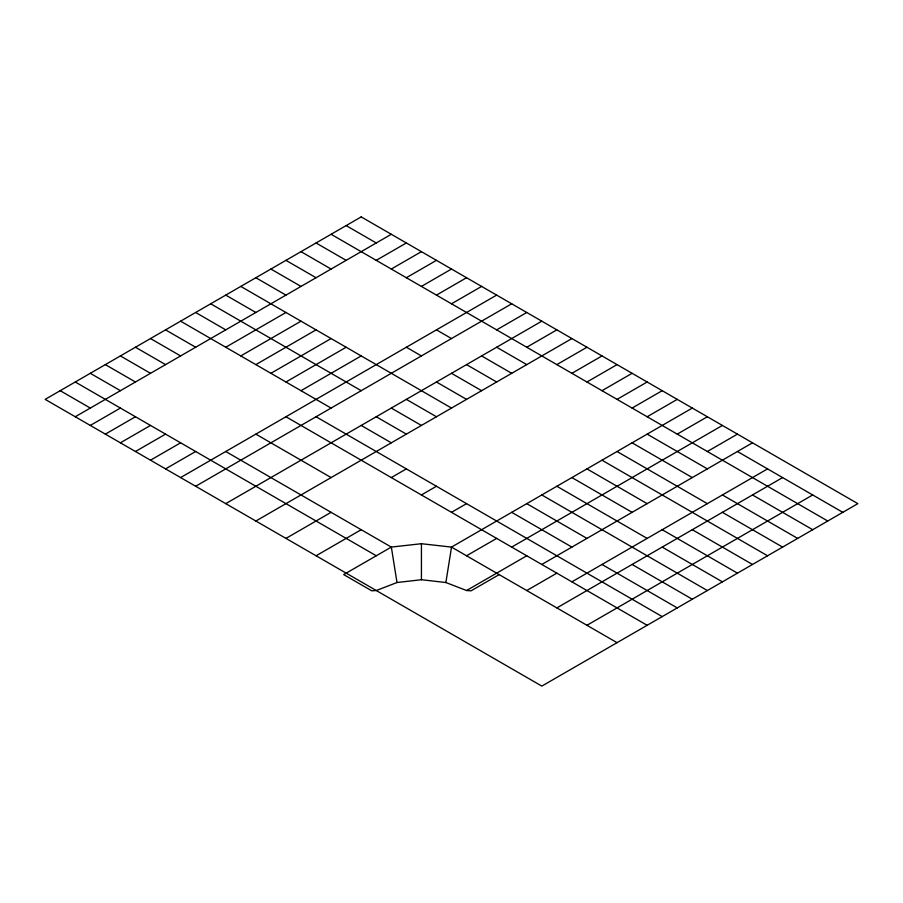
<?xml version="1.0" encoding="UTF-8"?>
<svg xmlns="http://www.w3.org/2000/svg" width="903" height="903" viewBox="0 0 903 903"><rect width="100%" height="100%" fill="white"/><g stroke="black" fill="none" stroke-linecap="round" stroke-linejoin="round"><path stroke-width="1.35" d="M499.19 574.59L471.095 590.81L466.58 590.517L445.868 582.525L451.534 547.071L692.296 408.066M75.254 416.757L391.304 234.283M90.3 425.437L120.404 408.066M225.75 347.237L285.946 312.483M376.246 260.346L406.35 242.975M105.346 434.129L135.45 416.757M240.796 355.929L301.004 321.175M391.304 269.038L421.396 251.666M120.404 442.82L150.496 425.437M255.854 364.62L316.05 329.866M406.35 277.729L436.454 260.346M135.45 451.511L165.554 434.129M270.9 373.311L331.096 338.557M421.396 286.42L451.5 269.038M150.496 460.203L180.6 442.82M285.946 382.003L346.154 347.237M436.454 295.112L466.546 277.729M165.554 468.883L195.646 451.511M301.004 390.683L361.2 355.929M451.5 303.792L481.604 286.42M180.6 477.574L496.65 295.112M195.646 486.265L511.696 303.792M496.65 329.866L526.754 312.483M225.75 503.648L541.8 321.175M526.754 347.237L556.846 329.866M255.854 521.02L571.904 338.557M556.846 364.62L586.95 347.237M285.98 538.38L331.096 512.328M391.304 477.574L406.35 468.894M571.904 373.311L601.996 355.929M586.95 382.003L617.054 364.62M316.084 555.763L361.2 529.711M421.396 494.957L436.454 486.265M601.996 390.683L632.1 373.311M617.054 399.374L647.146 382.003M617.042 642.665L451.5 547.094L421.43 543.719L391.338 547.071L343.682 574.59L371.765 590.81L376.28 590.517L397.004 582.525L421.43 579.715L445.868 582.525M451.5 512.328L466.546 503.648M632.1 408.066L662.204 390.683M647.146 416.757L677.25 399.374M466.546 555.774L496.65 538.402M677.25 434.129L707.354 416.757M511.696 547.094L722.4 425.448M466.58 590.517L526.754 555.774M707.342 451.511L737.446 434.129M541.8 564.465L752.492 442.82M526.742 590.539L556.846 573.157M571.904 581.848L767.55 468.894M556.846 607.911L782.596 477.574M586.95 625.294L812.7 494.957M346.154 225.592L376.246 242.975M737.446 451.511L842.792 512.34M331.096 234.283L827.746 521.02M316.05 242.975L346.154 260.346M496.65 347.237L526.754 364.62M647.146 434.129L707.354 468.883M752.492 494.957L812.7 529.711M301.004 251.666L331.096 269.038M436.454 329.866L451.5 338.557M481.604 355.929L511.696 373.311M632.1 442.82L692.296 477.574M722.4 494.957L797.642 538.402M285.946 260.346L316.05 277.729M466.546 364.62L496.65 382.003M617.054 451.511L707.354 503.648M722.4 512.34L782.596 547.094M270.9 269.038L301.004 286.42M406.35 347.237L421.396 355.929M451.5 373.311L481.604 390.683M601.996 460.203L767.55 555.785M255.854 277.729L285.946 295.112M436.454 382.003L466.546 399.374M586.95 468.883L647.146 503.648M692.296 529.711L752.492 564.465M240.796 286.42L451.5 408.066M571.904 477.574L632.1 512.328M662.192 529.711L737.446 573.157M225.75 295.112L255.854 312.483M406.35 399.374L436.454 416.757M556.846 486.265L647.146 538.402M662.204 547.094L722.4 581.848M210.704 303.792L361.2 390.683M391.304 408.066L421.396 425.448M541.8 494.957L707.354 590.539M195.646 312.483L225.75 329.866M376.246 416.757L406.35 434.129M526.754 503.648L586.95 538.402M632.1 564.465L692.296 599.22M180.6 321.175L331.096 408.066M361.2 425.448L391.304 442.82M511.696 512.328L571.904 547.094M601.996 564.465L677.25 607.911M165.554 329.866L195.646 347.237M316.05 416.757L662.204 616.602M150.496 338.557L180.6 355.929M285.946 416.757L647.146 625.294M135.45 347.237L165.554 364.62M120.404 355.929L150.496 373.311M255.854 434.129L331.096 477.574M105.346 364.62L135.45 382.003M90.3 373.311L120.404 390.683M225.75 451.511L391.304 547.094M75.254 382.003L376.28 555.763M60.196 390.683L90.3 408.066M391.338 547.071L397.004 582.525M421.43 543.719L421.43 579.715M361.2 216.901L45.15 399.374L541.834 686.099L857.85 503.648L361.2 216.901"/></g></svg>
